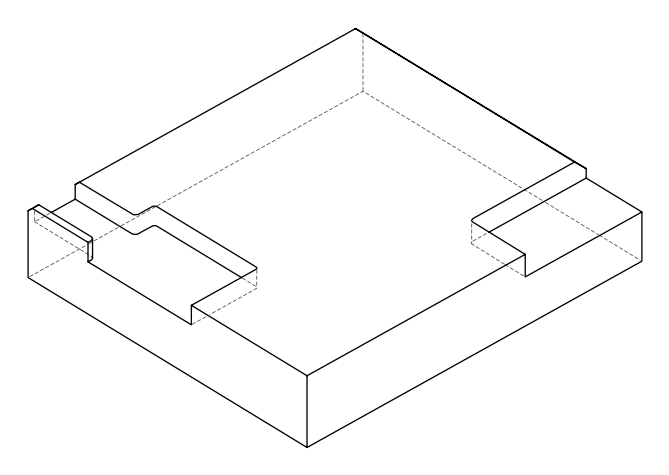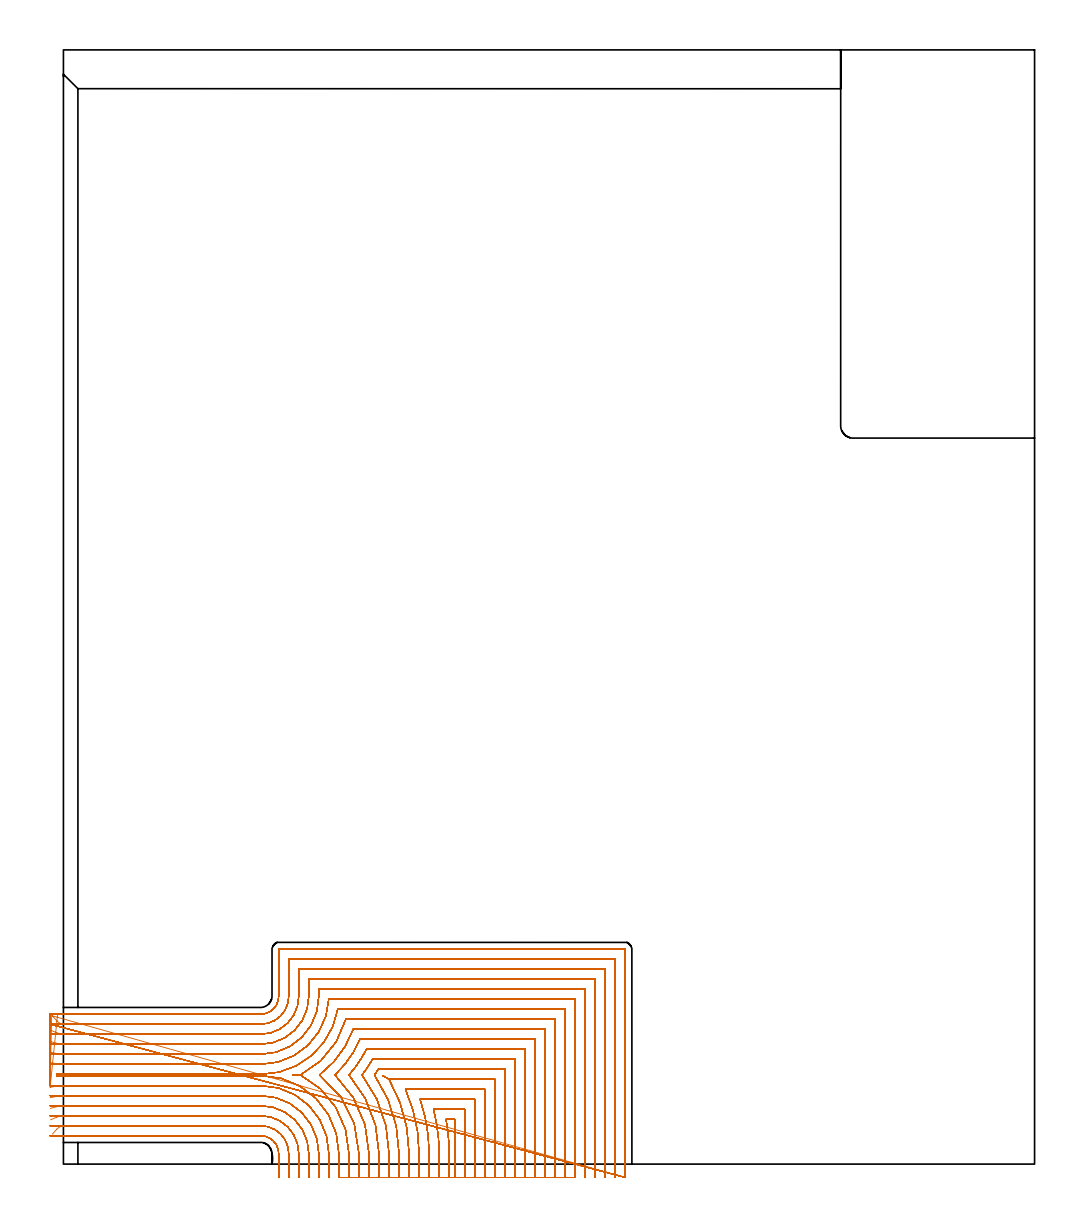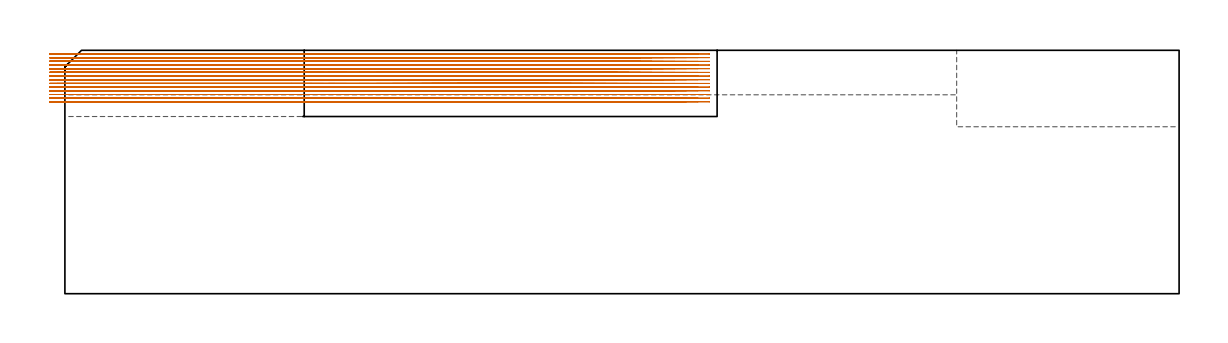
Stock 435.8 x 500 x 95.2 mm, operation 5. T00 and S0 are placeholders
(PLAN: 5 operations, 2 tool changes, 343.1 min)
(1 AREA_MILL | FG_CHAMFER_SURFACE | UGT0205_001 | 0.4 min | 294 mm3)
(2 AREA_MILL_1 | FG_CHAMFER_SURFACE_1 | UGT0205_001 | 10.15 min | 9022 mm3)
(3 AREA_MILL_2 | FG_CHAMFER_SURFACE_2 | UGT0205_001 | 19.67 min | 53764 mm3)
(4 MILL_CORNER_NOTCH_RECTANGULAR | CORNER_NOTCH_RECTANGULAR | NXT0201_013 | Follow Part, ap 2.5, ae 75% | 57.67 min | 451831 mm3)
(5 MILL_OPEN_POCKET | POCKET_OPEN | NXT0201_008 | Follow Part, ap 1.5, ae 75% | 255.19 min | 563580 mm3)
(TOOL UGT0205_001 | Chamfer Mill 20 x 3 x 45 deg. | D20 FL50 Z2)
(TOOL NXT0201_013 | ENDMILL 10mm | D10 FL30 Z4)
(TOOL NXT0201_008 | ENDMILL 6mm [2P460-0600-NA 1630] | D6 FL26 Z6)
(OP 5 MILL_OPEN_POCKET, part 1 of 2)
G17 G21 G94 G90
T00 M6
G54
G17 G0 G90 X175.6 Y-6. S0 M3
G43 Z105.2 H1
Z93.761
G94 G1 Y-3. F250.
Y20.1 F500.
X171.685
G2 X173.1 Y4.7 R84.5
G1 Y-3.
Y-6. F250.
X180.1
Y-3.
Y24.6 F500.
X166.085
G2 X168.6 Y4.7 R80.
G1 Y-3.
Y-6. F250.
X184.6
Y-3.
Y29.1 F500.
X160.049
G2 X164.1 Y4.7 R75.5
G1 Y-3.
Y-6. F250.
X189.1
Y-3.
Y33.6 F500.
X153.452
G2 X159.6 Y4.7 R71.
G1 Y-3.
Y-6. F250.
X193.6
Y-3.
Y38.1 F500.
X146.104
X143.472 Y39.581
X146.104 Y38.1
G2 X155.1 Y4.7 R66.5
G1 Y-3.
Y-6. F250.
X198.1
Y-3.
Y42.6 F500.
X141.276
G2 X139.57 Y40. R62.
X150.6 Y4.7 R62.
G1 Y-3.
Y-6. F250.
X202.6
Y-3.
Y47.1 F500.
X138.71
G2 X133.989 Y40. R57.5
X146.1 Y4.7 R57.5
G1 Y-3.
Y-6. F250.
X207.1
Y-3.
Y51.6 F500.
X136.006
G2 X128.134 Y40. R53.
X141.6 Y4.7 R53.
G1 Y-3.
Y-6. F250.
X211.6
Y-3.
Y56.1 F500.
X133.138
G2 X121.859 Y40. R48.5
X137.1 Y4.7 R48.5
G1 Y-3.
Y-6. F250.
X216.1
Y-3.
Y60.6 F500.
X130.072
G2 X114.866 Y40. R44.
X132.6 Y4.7 R44.
G1 Y-3.
Y-6. F250.
X220.6
Y-3.
Y65.1 F500.
X126.76
G2 X106.325 Y40. R39.5
G1 X103.109
X106.325
G2 X128.1 Y4.7 R39.5
G1 Y-3.
Y-6. F250.
X225.1
Y-3.
Y69.6 F500.
X123.133
G2 X88.6 Y40.3 R35.
G1 X0.381
G2 X-3. Y40.513 R27.
G1 Y39.485
G2 X0.403 Y39.7 R27.
G1 X88.6
G2 X123.6 Y4.7 R35.
G1 Y-3.
Y-6. F250.
X229.6
Y-3.
Y74.1 F500.
X119.076
G2 X88.6 Y44.8 R30.5
G1 X0.381
G2 X-3. Y45.055 R22.5
G1 X-5.966 Y45.506 F250.
G0 Z105.2
X234.1 Y-6.
Z93.761
G1 Y-3.
Y78.6 F500.
X114.6
Y75.3
G2 X88.6 Y49.3 R26.
G1 X0.381
G2 X-3. Y49.62 R18.
G1 X-5.947 Y50.184 F250.
G0 Z105.2
X238.6 Y-6.
Z93.761
G1 Y-3.
Y83.1 F500.
X110.1
Y75.3
G2 X88.6 Y53.8 R21.5
G1 X0.381
G2 X-3. Y54.23 R13.5
G1 X-5.904 Y54.982 F250.
G0 Z105.2
X243.1 Y-6.
Z93.761
G1 Y-3.
Y87.6 F500.
X105.6
Y75.3
G2 X88.6 Y58.3 R17.
G1 X0.381
G2 X-3. Y58.959 R9.
G1 X-5.78 Y60.086 F250.
G0 Z105.2
X247.6 Y-6.
Z93.761
G1 Y-3.
Y92.1 F500.
X101.1
Y75.3
G2 X88.6 Y62.8 R12.5
G1 X0.381
G2 X-2.97 Y64.297 R4.5
G1 X-4.972 Y66.531 F250.
X252.1 Y-6. F500.
Y-3. F250.
Y96.5 F500.
X252.095 Y96.555
X252.055 Y96.595
X252. Y96.6
X96.7
X96.645 Y96.595
X96.605 Y96.555
X96.6 Y96.5
Y75.3
G2 X88.6 Y67.3 R8.
G1 X0.381
X-2.619 F250.
X-5.965 Y34.487 F500.
X-3. Y34.941 F250.
G2 X0.403 Y35.2 R22.5 F500.
G1 X88.6
G2 X119.1 Y4.7 R30.5
G1 Y-3.
Y-6. F250.
G0 Z105.2
X-5.946 Y29.808
Z93.761
G1 X-3. Y30.375
G2 X0.403 Y30.7 R18. F500.
G1 X88.6
G2 X114.6 Y4.7 R26.
G1 Y-3.
Y-6. F250.
G0 Z105.2
X-5.903 Y25.008
Z93.761
G1 X-3. Y25.764
G2 X0.403 Y26.2 R13.5 F500.
G1 X88.6
G2 X110.1 Y4.7 R21.5
G1 Y-3.
Y-6. F250.
G0 Z105.2
X-5.777 Y19.897
Z93.761
G1 X-3. Y21.032
G2 X0.403 Y21.7 R9. F500.
G1 X88.6
G2 X105.6 Y4.7 R17.
G1 Y-3.
Y-6. F250.
G0 Z105.2
X-4.955 Y13.437
Z93.761
G1 X-2.966 Y15.683
G2 X0.403 Y17.2 R4.5 F500.
G1 X88.6
G2 X101.1 Y4.7 R12.5
G1 Y-3.
Y-6. F250.
G0 Z105.2
X-2.597 Y12.7
Z93.761
G1 X0.403
X88.6 F500.
G2 X96.6 Y4.7 R8.
G1 Y-3.
Y-6. F250.
G0 X175.6 Z92.322
G1 Y-3.
Y20.1 F500.
X171.685
G2 X173.1 Y4.7 R84.5
G1 Y-3.
Y-6. F250.
X180.1
Y-3.
Y24.6 F500.
X166.085
G2 X168.6 Y4.7 R80.
G1 Y-3.
Y-6. F250.
X184.6
Y-3.
Y29.1 F500.
X160.049
G2 X164.1 Y4.7 R75.5
G1 Y-3.
Y-6. F250.
X189.1
Y-3.
Y33.6 F500.
X153.452
G2 X159.6 Y4.7 R71.
G1 Y-3.
Y-6. F250.
X193.6
Y-3.
Y38.1 F500.
X146.104
X143.472 Y39.581
X146.104 Y38.1
G2 X155.1 Y4.7 R66.5
G1 Y-3.
Y-6. F250.
X198.1
Y-3.
Y42.6 F500.
X141.276
G2 X139.57 Y40. R62.
X150.6 Y4.7 R62.
G1 Y-3.
Y-6. F250.
X202.6
Y-3.
Y47.1 F500.
X138.71
G2 X133.989 Y40. R57.5
X146.1 Y4.7 R57.5
G1 Y-3.
Y-6. F250.
X207.1
Y-3.
Y51.6 F500.
X136.006
G2 X128.134 Y40. R53.
X141.6 Y4.7 R53.
G1 Y-3.
Y-6. F250.
X211.6
Y-3.
Y56.1 F500.
X133.138
G2 X121.859 Y40. R48.5
X137.1 Y4.7 R48.5
G1 Y-3.
Y-6. F250.
X216.1
Y-3.
Y60.6 F500.
X130.072
G2 X114.866 Y40. R44.
X132.6 Y4.7 R44.
G1 Y-3.
Y-6. F250.
X220.6
Y-3.
Y65.1 F500.
X126.76
G2 X106.325 Y40. R39.5
G1 X103.109
X106.325
G2 X128.1 Y4.7 R39.5
G1 Y-3.
Y-6. F250.
X225.1
Y-3.
Y69.6 F500.
X123.133
G2 X88.6 Y40.3 R35.
G1 X-2.254
G2 X-3. Y40.31 R27.
G1 Y39.69
G2 X-2.25 Y39.7 R27.
G1 X88.6
G2 X123.6 Y4.7 R35.
G1 Y-3.
Y-6. F250.
X229.6
Y-3.
Y74.1 F500.
X119.076
G2 X88.6 Y44.8 R30.5
G1 X-2.254
G2 X-3. Y44.812 R22.5
G1 X-5.998 Y44.912 F250.
G0 Z105.2
X234.1 Y-6.
Z92.322
G1 Y-3.
Y78.6 F500.
X114.6
Y75.3
G2 X88.6 Y49.3 R26.
G1 X-2.254
G2 X-3. Y49.315 R18.
G1 X-5.997 Y49.44 F250.
G0 Z105.2
X238.6 Y-6.
Z92.322
G1 Y-3.
Y83.1 F500.
X110.1
Y75.3
G2 X88.6 Y53.8 R21.5
G1 X-2.254
G2 X-3. Y53.821 R13.5
G1 X-5.995 Y53.987 F250.
G0 Z105.2
X243.1 Y-6.
Z92.322
G1 Y-3.
Y87.6 F500.
X105.6
Y75.3
G2 X88.6 Y58.3 R17.
G1 X-2.254
G2 X-3. Y58.331 R9.
G1 X-5.99 Y58.58 F250.
G0 Z105.2
X247.6 Y-6.
Z92.322
G1 Y-3.
Y92.1 F500.
X101.1
Y75.3
G2 X88.6 Y62.8 R12.5
G1 X-2.254
G2 X-3. Y62.862 R4.5
G1 X-6. F250.
X252.1 Y-6. F500.
Y-3. F250.
Y96.5 F500.
X252.095 Y96.555
X252.055 Y96.595
X252. Y96.6
X96.7
X96.645 Y96.595
X96.605 Y96.555
X96.6 Y96.5
Y75.3
G2 X88.6 Y67.3 R8.
G1 X-2.254
X-5.254 F250.
X-5.998 Y35.087
X-3. Y35.187
G2 X-2.25 Y35.2 R22.5 F500.
G1 X88.6
G2 X119.1 Y4.7 R30.5
G1 Y-3.
Y-6. F250.
G0 Z105.2
X-5.997 Y30.559
Z92.322
G1 X-3. Y30.684
G2 X-2.25 Y30.7 R18. F500.
G1 X88.6
G2 X114.6 Y4.7 R26.
G1 Y-3.
Y-6. F250.
G0 Z105.2
X-5.995 Y26.012
Z92.322
G1 X-3. Y26.179
G2 X-2.25 Y26.2 R13.5 F500.
G1 X88.6
G2 X110.1 Y4.7 R21.5
G1 Y-3.
Y-6. F250.
G0 Z105.2
X-5.99 Y21.419
Z92.322
G1 X-3. Y21.669
G2 X-2.25 Y21.7 R9. F500.
G1 X88.6
G2 X105.6 Y4.7 R17.
G1 Y-3.
Y-6. F250.
G0 Z105.2
X-6. Y17.137
Z92.322
G1 X-3.
G2 X-2.25 Y17.2 R4.5 F500.
G1 X88.6
G2 X101.1 Y4.7 R12.5
G1 Y-3.
Y-6. F250.
G0 Z105.2
X-5.25 Y12.7
Z92.322
G1 X-2.25
X88.6 F500.
G2 X96.6 Y4.7 R8.
G1 Y-3.
Y-6. F250.
G0 X175.6 Z90.883
G1 Y-3.
Y20.1 F500.
X171.685
G2 X173.1 Y4.7 R84.5
G1 Y-3.
Y-6. F250.
X180.1
Y-3.
Y24.6 F500.
X166.085
G2 X168.6 Y4.7 R80.
G1 Y-3.
Y-6. F250.
X184.6
Y-3.
Y29.1 F500.
X160.049
G2 X164.1 Y4.7 R75.5
G1 Y-3.
Y-6. F250.
X189.1
Y-3.
Y33.6 F500.
X153.452
G2 X159.6 Y4.7 R71.
G1 Y-3.
Y-6. F250.
X193.6
Y-3.
Y38.1 F500.
X146.104
X143.472 Y39.581
X146.104 Y38.1
G2 X155.1 Y4.7 R66.5
G1 Y-3.
Y-6. F250.
X198.1
Y-3.
Y42.6 F500.
X141.276
G2 X139.57 Y40. R62.
X150.6 Y4.7 R62.
G1 Y-3.
Y-6. F250.
X202.6
Y-3.
Y47.1 F500.
X138.71
G2 X133.989 Y40. R57.5
X146.1 Y4.7 R57.5
G1 Y-3.
Y-6. F250.
X207.1
Y-3.
Y51.6 F500.
X136.006
G2 X128.134 Y40. R53.
X141.6 Y4.7 R53.
G1 Y-3.
Y-6. F250.
X211.6
Y-3.
Y56.1 F500.
X133.138
G2 X121.859 Y40. R48.5
X137.1 Y4.7 R48.5
G1 Y-3.
Y-6. F250.
X216.1
Y-3.
Y60.6 F500.
X130.072
G2 X114.866 Y40. R44.
X132.6 Y4.7 R44.
G1 Y-3.
Y-6. F250.
X220.6
Y-3.
Y65.1 F500.
X126.76
G2 X106.325 Y40. R39.5
G1 X103.109
X106.325
G2 X128.1 Y4.7 R39.5
G1 Y-3.
Y-6. F250.
X225.1
Y-3.
Y69.6 F500.
X123.133
G2 X88.6 Y40.3 R35.
G1 X-3.
Y39.7
X-2.965
X88.6
G2 X123.6 Y4.7 R35.
G1 Y-3.
Y-6. F250.
X229.6
Y-3.
Y74.1 F500.
X119.076
G2 X88.6 Y44.8 R30.5
G1 X-3.
X-6. Y44.804 F250.
G0 Z105.2
X234.1 Y-6.
Z90.883
G1 Y-3.
Y78.6 F500.
X114.6
Y75.3
G2 X88.6 Y49.3 R26.
G1 X-3.
X-6. Y49.305 F250.
G0 Z105.2
X238.6 Y-6.
Z90.883
G1 Y-3.
Y83.1 F500.
X110.1
Y75.3
G2 X88.6 Y53.8 R21.5
G1 X-3.
X-6. Y53.807 F250.
G0 Z105.2
X243.1 Y-6.
Z90.883
G1 Y-3.
Y87.6 F500.
X105.6
Y75.3
G2 X88.6 Y58.3 R17.
G1 X-3.
X-6. Y58.31 F250.
G0 Z105.2
X247.6 Y-6.
Z90.883
G1 Y-3.
Y92.1 F500.
X101.1
Y75.3
G2 X88.6 Y62.8 R12.5
G1 X-3.
X-6. Y62.82 F250.
X252.1 Y-6. F500.
Y-3. F250.
Y96.5 F500.
X252.095 Y96.555
X252.055 Y96.595
X252. Y96.6
X96.7
X96.645 Y96.595
X96.605 Y96.555
X96.6 Y96.5
Y75.3
G2 X88.6 Y67.3 R8.
G1 X-2.97
X-5.97 F250.
X-6. Y35.195
X-3. Y35.2
X-2.965 F500.
X88.6
G2 X119.1 Y4.7 R30.5
G1 Y-3.
Y-6. F250.
G0 Z105.2
X-6. Y30.694
Z90.883
G1 X-3. Y30.7
X-2.965 F500.
X88.6
G2 X114.6 Y4.7 R26.
G1 Y-3.
Y-6. F250.
G0 Z105.2
X-6. Y26.192
Z90.883
G1 X-3. Y26.2
X-2.965 F500.
X88.6
G2 X110.1 Y4.7 R21.5
G1 Y-3.
Y-6. F250.
G0 Z105.2
X-6. Y21.688
Z90.883
G1 X-3. Y21.7
X-2.965 F500.
X88.6
G2 X105.6 Y4.7 R17.
G1 Y-3.
Y-6. F250.
G0 Z105.2
X-6. Y17.177
Z90.883
G1 X-3. Y17.2
X-2.965 F500.
X88.6
G2 X101.1 Y4.7 R12.5
G1 Y-3.
Y-6. F250.
G0 Z105.2
X-5.965 Y12.7
Z90.883
G1 X-2.965
X88.6 F500.
G2 X96.6 Y4.7 R8.
G1 Y-3.
Y-6. F250.
G0 X175.6 Z89.444
G1 Y-3.
Y20.1 F500.
X171.685
G2 X173.1 Y4.7 R84.5
G1 Y-3.
Y-6. F250.
X180.1
Y-3.
Y24.6 F500.
X166.085
G2 X168.6 Y4.7 R80.
G1 Y-3.
Y-6. F250.
X184.6
Y-3.
Y29.1 F500.
X160.049
G2 X164.1 Y4.7 R75.5
G1 Y-3.
Y-6. F250.
X189.1
Y-3.
Y33.6 F500.
X153.452
G2 X159.6 Y4.7 R71.
G1 Y-3.
Y-6. F250.
X193.6
Y-3.
Y38.1 F500.
X146.104
X143.472 Y39.581
X146.104 Y38.1
G2 X155.1 Y4.7 R66.5
G1 Y-3.
Y-6. F250.
X198.1
Y-3.
Y42.6 F500.
X141.276
G2 X139.57 Y40. R62.
X150.6 Y4.7 R62.
G1 Y-3.
Y-6. F250.
X202.6
Y-3.
Y47.1 F500.
X138.71
G2 X133.989 Y40. R57.5
X146.1 Y4.7 R57.5
G1 Y-3.
Y-6. F250.
X207.1
Y-3.
Y51.6 F500.
X136.006
G2 X128.134 Y40. R53.
X141.6 Y4.7 R53.
G1 Y-3.
Y-6. F250.
X211.6
Y-3.
Y56.1 F500.
X133.138
G2 X121.859 Y40. R48.5
X137.1 Y4.7 R48.5
G1 Y-3.
Y-6. F250.
X216.1
Y-3.
Y60.6 F500.
X130.072
G2 X114.866 Y40. R44.
X132.6 Y4.7 R44.
G1 Y-3.
Y-6. F250.
X220.6
Y-3.
Y65.1 F500.
X126.76
G2 X106.325 Y40. R39.5
G1 X103.109
X106.325
G2 X128.1 Y4.7 R39.5
G1 Y-3.
Y-6. F250.
X225.1
Y-3.
Y69.6 F500.
X123.133
G2 X88.6 Y40.3 R35.
G1 X-3.
Y39.7
X88.6
G2 X123.6 Y4.7 R35.
G1 Y-3.
Y-6. F250.
X229.6
Y-3.
Y74.1 F500.
X119.076
G2 X88.6 Y44.8 R30.5
G1 X-3.
X-6. F250.
G0 Z105.2
X234.1 Y-6.
Z89.444
G1 Y-3.
Y78.6 F500.
X114.6
Y75.3
G2 X88.6 Y49.3 R26.
G1 X-3.
X-6. F250.
G0 Z105.2
X238.6 Y-6.
Z89.444
G1 Y-3.
Y83.1 F500.
X110.1
Y75.3
G2 X88.6 Y53.8 R21.5
G1 X-3.
X-6. F250.
G0 Z105.2
X243.1 Y-6.
Z89.444
G1 Y-3.
Y87.6 F500.
X105.6
Y75.3
G2 X88.6 Y58.3 R17.
G1 X-3.
X-6. F250.
G0 Z105.2
X247.6 Y-6.
Z89.444
G1 Y-3.
Y92.1 F500.
X101.1
Y75.3
G2 X88.6 Y62.8 R12.5
G1 X-3.
X-6. F250.
X252.1 Y-6. F500.
Y-3. F250.
Y96.5 F500.
X252.095 Y96.555
X252.055 Y96.595
X252. Y96.6
X96.7
X96.645 Y96.595
X96.605 Y96.555
X96.6 Y96.5
Y75.3
G2 X88.6 Y67.3 R8.
G1 X-3.
X-6. F250.
Y35.2
X-3.
X88.6 F500.
G2 X119.1 Y4.7 R30.5
G1 Y-3.
Y-6. F250.
G0 Z105.2
X-6. Y30.7
Z89.444
G1 X-3.
X88.6 F500.
G2 X114.6 Y4.7 R26.
G1 Y-3.
Y-6. F250.
G0 Z105.2
X-6. Y26.2
Z89.444
G1 X-3.
X88.6 F500.
G2 X110.1 Y4.7 R21.5
G1 Y-3.
Y-6. F250.
G0 Z105.2
X-6. Y21.7
Z89.444
G1 X-3.
X88.6 F500.
G2 X105.6 Y4.7 R17.
G1 Y-3.
Y-6. F250.
G0 Z105.2
X-6. Y17.2
Z89.444
G1 X-3.
X88.6 F500.
G2 X101.1 Y4.7 R12.5
G1 Y-3.
Y-6. F250.
G0 Z105.2
X-6. Y12.7
Z89.444
G1 X-3.
X88.6 F500.
G2 X96.6 Y4.7 R8.
G1 Y-3.
Y-6. F250.
G0 X175.6 Z88.005
G1 Y-3.
Y20.1 F500.
X171.685
G2 X173.1 Y4.7 R84.5
G1 Y-3.
Y-6. F250.
X180.1
Y-3.
Y24.6 F500.
X166.085
G2 X168.6 Y4.7 R80.
G1 Y-3.
Y-6. F250.
X184.6
Y-3.
Y29.1 F500.
X160.049
G2 X164.1 Y4.7 R75.5
G1 Y-3.
Y-6. F250.
X189.1
Y-3.
Y33.6 F500.
X153.452
G2 X159.6 Y4.7 R71.
G1 Y-3.
Y-6. F250.
X193.6
Y-3.
Y38.1 F500.
X146.104
X143.472 Y39.581
X146.104 Y38.1
G2 X155.1 Y4.7 R66.5
G1 Y-3.
Y-6. F250.
X198.1
Y-3.
Y42.6 F500.
X141.276
G2 X139.57 Y40. R62.
X150.6 Y4.7 R62.
G1 Y-3.
Y-6. F250.
X202.6
Y-3.
Y47.1 F500.
X138.71
G2 X133.989 Y40. R57.5
X146.1 Y4.7 R57.5
G1 Y-3.
Y-6. F250.
X207.1
Y-3.
Y51.6 F500.
X136.006
G2 X128.134 Y40. R53.
X141.6 Y4.7 R53.
G1 Y-3.
Y-6. F250.
X211.6
Y-3.
Y56.1 F500.
X133.138
G2 X121.859 Y40. R48.5
X137.1 Y4.7 R48.5
G1 Y-3.
Y-6. F250.
X216.1
Y-3.
Y60.6 F500.
X130.072
G2 X114.866 Y40. R44.
X132.6 Y4.7 R44.
G1 Y-3.
Y-6. F250.
X220.6
Y-3.
Y65.1 F500.
X126.76
G2 X106.325 Y40. R39.5
G1 X103.109
X106.325
G2 X128.1 Y4.7 R39.5
G1 Y-3.
Y-6. F250.
X225.1
Y-3.
Y69.6 F500.
X123.133
G2 X88.6 Y40.3 R35.
G1 X-3.
Y39.7
X88.6
G2 X123.6 Y4.7 R35.
G1 Y-3.
Y-6. F250.
X229.6
Y-3.
Y74.1 F500.
X119.076
G2 X88.6 Y44.8 R30.5
G1 X-3.
X-6. F250.
G0 Z105.2
X234.1 Y-6.
Z88.005
G1 Y-3.
Y78.6 F500.
X114.6
Y75.3
G2 X88.6 Y49.3 R26.
G1 X-3.
X-6. F250.
G0 Z105.2
X238.6 Y-6.
Z88.005
G1 Y-3.
Y83.1 F500.
X110.1
Y75.3
G2 X88.6 Y53.8 R21.5
G1 X-3.
X-6. F250.
G0 Z105.2
X243.1 Y-6.
Z88.005
G1 Y-3.
Y87.6 F500.
X105.6
Y75.3
G2 X88.6 Y58.3 R17.
G1 X-3.
X-6. F250.
G0 Z105.2
X247.6 Y-6.
Z88.005
G1 Y-3.
Y92.1 F500.
X101.1
Y75.3
G2 X88.6 Y62.8 R12.5
G1 X-3.
X-6. F250.
X252.1 Y-6. F500.
Y-3. F250.
Y96.5 F500.
X252.095 Y96.555
X252.055 Y96.595
X252. Y96.6
X96.7
X96.645 Y96.595
X96.605 Y96.555
X96.6 Y96.5
Y75.3
G2 X88.6 Y67.3 R8.
G1 X-3.
X-6. F250.
Y35.2
X-3.
X88.6 F500.
G2 X119.1 Y4.7 R30.5
G1 Y-3.
Y-6. F250.
G0 Z105.2
X-6. Y30.7
Z88.005
G1 X-3.
X88.6 F500.
G2 X114.6 Y4.7 R26.
G1 Y-3.
Y-6. F250.
G0 Z105.2
X-6. Y26.2
Z88.005
G1 X-3.
X88.6 F500.
G2 X110.1 Y4.7 R21.5
G1 Y-3.
Y-6. F250.
G0 Z105.2
X-6. Y21.7
Z88.005
G1 X-3.
X88.6 F500.
G2 X105.6 Y4.7 R17.
G1 Y-3.
Y-6. F250.
G0 Z105.2
X-6. Y17.2
Z88.005
G1 X-3.
X88.6 F500.
G2 X101.1 Y4.7 R12.5
G1 Y-3.
Y-6. F250.
G0 Z105.2
X-6. Y12.7
Z88.005
G1 X-3.
X88.6 F500.
G2 X96.6 Y4.7 R8.
G1 Y-3.
Y-6. F250.
G0 X175.6 Z86.567
G1 Y-3.
Y20.1 F500.
X171.685
G2 X173.1 Y4.7 R84.5
G1 Y-3.
Y-6. F250.
X180.1
Y-3.
Y24.6 F500.
X166.085
G2 X168.6 Y4.7 R80.
G1 Y-3.
Y-6. F250.
X184.6
Y-3.
Y29.1 F500.
X160.049
G2 X164.1 Y4.7 R75.5
G1 Y-3.
Y-6. F250.
X189.1
Y-3.
Y33.6 F500.
X153.452
G2 X159.6 Y4.7 R71.
G1 Y-3.
Y-6. F250.
X193.6
Y-3.
Y38.1 F500.
X146.104
X143.472 Y39.581
X146.104 Y38.1
G2 X155.1 Y4.7 R66.5
G1 Y-3.
Y-6. F250.
X198.1
Y-3.
Y42.6 F500.
X141.276
G2 X139.57 Y40. R62.
X150.6 Y4.7 R62.
G1 Y-3.
Y-6. F250.
X202.6
Y-3.
Y47.1 F500.
X138.71
G2 X133.989 Y40. R57.5
X146.1 Y4.7 R57.5
G1 Y-3.
Y-6. F250.
X207.1
Y-3.
Y51.6 F500.
X136.006
G2 X128.134 Y40. R53.
X141.6 Y4.7 R53.
G1 Y-3.
Y-6. F250.
X211.6
Y-3.
Y56.1 F500.
X133.138
G2 X121.859 Y40. R48.5
X137.1 Y4.7 R48.5
G1 Y-3.
Y-6. F250.
X216.1
Y-3.
Y60.6 F500.
X130.072
G2 X114.866 Y40. R44.
X132.6 Y4.7 R44.
G1 Y-3.
Y-6. F250.
X220.6
Y-3.
Y65.1 F500.
X126.76
G2 X106.325 Y40. R39.5
G1 X103.109
X106.325
G2 X128.1 Y4.7 R39.5
G1 Y-3.
Y-6. F250.
X225.1
Y-3.
Y69.6 F500.
X123.133
G2 X88.6 Y40.3 R35.
G1 X-3.
Y39.7
X88.6
G2 X123.6 Y4.7 R35.
G1 Y-3.
Y-6. F250.
X229.6
Y-3.
Y74.1 F500.
X119.076
G2 X88.6 Y44.8 R30.5
G1 X-3.
X-6. F250.
G0 Z105.2
X234.1 Y-6.
Z86.567
G1 Y-3.
Y78.6 F500.
X114.6
Y75.3
G2 X88.6 Y49.3 R26.
G1 X-3.
X-6. F250.
G0 Z105.2
X238.6 Y-6.
Z86.567
G1 Y-3.
Y83.1 F500.
X110.1
Y75.3
G2 X88.6 Y53.8 R21.5
G1 X-3.
X-6. F250.
G0 Z105.2
X243.1 Y-6.
Z86.567
G1 Y-3.
Y87.6 F500.
X105.6
Y75.3
G2 X88.6 Y58.3 R17.
G1 X-3.
X-6. F250.
G0 Z105.2
X247.6 Y-6.
Z86.567
G1 Y-3.
Y92.1 F500.
X101.1
Y75.3
G2 X88.6 Y62.8 R12.5
G1 X-3.
X-6. F250.
X252.1 Y-6. F500.
Y-3. F250.
Y96.5 F500.
X252.095 Y96.555
X252.055 Y96.595
X252. Y96.6
X96.7
X96.645 Y96.595
X96.605 Y96.555
X96.6 Y96.5
Y75.3
G2 X88.6 Y67.3 R8.
G1 X-3.
X-6. F250.
Y35.2
X-3.
X88.6 F500.
G2 X119.1 Y4.7 R30.5
G1 Y-3.
Y-6. F250.
G0 Z105.2
X-6. Y30.7
Z86.567
G1 X-3.
X88.6 F500.
G2 X114.6 Y4.7 R26.
G1 Y-3.
Y-6. F250.
G0 Z105.2
X-6. Y26.2
Z86.567
G1 X-3.
X88.6 F500.
G2 X110.1 Y4.7 R21.5
G1 Y-3.
Y-6. F250.
G0 Z105.2
X-6. Y21.7
Z86.567
G1 X-3.
X88.6 F500.
G2 X105.6 Y4.7 R17.
G1 Y-3.
Y-6. F250.
G0 Z105.2
X-6. Y17.2
Z86.567
G1 X-3.
X88.6 F500.
G2 X101.1 Y4.7 R12.5
G1 Y-3.
Y-6. F250.
G0 Z105.2
X-6. Y12.7
Z86.567
G1 X-3.
X88.6 F500.
G2 X96.6 Y4.7 R8.
G1 Y-3.
Y-6. F250.
G0 X175.6 Z85.128
G1 Y-3.
Y20.1 F500.
X171.685
G2 X173.1 Y4.7 R84.5
G1 Y-3.
Y-6. F250.
X180.1
Y-3.
Y24.6 F500.
X166.085
G2 X168.6 Y4.7 R80.
G1 Y-3.
Y-6. F250.
X184.6
Y-3.
Y29.1 F500.
X160.049
G2 X164.1 Y4.7 R75.5
G1 Y-3.
Y-6. F250.
X189.1
Y-3.
Y33.6 F500.
X153.452
G2 X159.6 Y4.7 R71.
G1 Y-3.
Y-6. F250.
X193.6
Y-3.
Y38.1 F500.
X146.104
X143.472 Y39.581
X146.104 Y38.1
G2 X155.1 Y4.7 R66.5
G1 Y-3.
Y-6. F250.
X198.1
Y-3.
Y42.6 F500.
X141.276
G2 X139.57 Y40. R62.
X150.6 Y4.7 R62.
G1 Y-3.
Y-6. F250.
X202.6
Y-3.
Y47.1 F500.
X138.71
G2 X133.989 Y40. R57.5
X146.1 Y4.7 R57.5
G1 Y-3.
Y-6. F250.
X207.1
Y-3.
Y51.6 F500.
X136.006
G2 X128.134 Y40. R53.
X141.6 Y4.7 R53.
G1 Y-3.
Y-6. F250.
X211.6
Y-3.
Y56.1 F500.
X133.138
G2 X121.859 Y40. R48.5
X137.1 Y4.7 R48.5
G1 Y-3.
Y-6. F250.
X216.1
Y-3.
Y60.6 F500.
X130.072
G2 X114.866 Y40. R44.
X132.6 Y4.7 R44.
G1 Y-3.
Y-6. F250.
X220.6
Y-3.
Y65.1 F500.
X126.76
G2 X106.325 Y40. R39.5
G1 X103.109
X106.325
G2 X128.1 Y4.7 R39.5
G1 Y-3.
Y-6. F250.
X225.1
Y-3.
Y69.6 F500.
X123.133
G2 X88.6 Y40.3 R35.
G1 X-3.
Y39.7
X88.6
G2 X123.6 Y4.7 R35.
G1 Y-3.
Y-6. F250.
X229.6
Y-3.
Y74.1 F500.
X119.076
G2 X88.6 Y44.8 R30.5
G1 X-3.
X-6. F250.
G0 Z105.2
X234.1 Y-6.
Z85.128
G1 Y-3.
Y78.6 F500.
X114.6
Y75.3
G2 X88.6 Y49.3 R26.
G1 X-3.
X-6. F250.
G0 Z105.2
X238.6 Y-6.
Z85.128
G1 Y-3.
Y83.1 F500.
X110.1
Y75.3
G2 X88.6 Y53.8 R21.5
G1 X-3.
X-6. F250.
G0 Z105.2
X243.1 Y-6.
Z85.128
G1 Y-3.
Y87.6 F500.
X105.6
Y75.3
G2 X88.6 Y58.3 R17.
G1 X-3.
X-6. F250.
G0 Z105.2
X247.6 Y-6.
Z85.128
G1 Y-3.
Y92.1 F500.
X101.1
Y75.3
G2 X88.6 Y62.8 R12.5
G1 X-3.
X-6. F250.
X252.1 Y-6. F500.
Y-3. F250.
Y96.5 F500.
X252.095 Y96.555
X252.055 Y96.595
X252. Y96.6
X96.7
X96.645 Y96.595
X96.605 Y96.555
X96.6 Y96.5
Y75.3
G2 X88.6 Y67.3 R8.
G1 X-3.
X-6. F250.
Y35.2
X-3.
X88.6 F500.
G2 X119.1 Y4.7 R30.5
G1 Y-3.
Y-6. F250.
G0 Z105.2
X-6. Y30.7
Z85.128
G1 X-3.
X88.6 F500.
G2 X114.6 Y4.7 R26.
G1 Y-3.
Y-6. F250.
G0 Z105.2
X-6. Y26.2
Z85.128
G1 X-3.
X88.6 F500.
G2 X110.1 Y4.7 R21.5
G1 Y-3.
Y-6. F250.
G0 Z105.2
X-6. Y21.7
Z85.128
G1 X-3.
X88.6 F500.
G2 X105.6 Y4.7 R17.
G1 Y-3.
Y-6. F250.
G0 Z105.2
X-6. Y17.2
Z85.128
G1 X-3.
X88.6 F500.
G2 X101.1 Y4.7 R12.5
G1 Y-3.
Y-6. F250.
G0 Z105.2
X-6. Y12.7
Z85.128
G1 X-3.
X88.6 F500.
G2 X96.6 Y4.7 R8.
G1 Y-3.
Y-6. F250.
G0 X175.6 Z83.689
G1 Y-3.
Y20.1 F500.
X171.685
G2 X173.1 Y4.7 R84.5
G1 Y-3.
Y-6. F250.
X180.1
Y-3.
Y24.6 F500.
X166.085
G2 X168.6 Y4.7 R80.
G1 Y-3.
Y-6. F250.
X184.6
Y-3.
Y29.1 F500.
X160.049
G2 X164.1 Y4.7 R75.5
G1 Y-3.
Y-6. F250.
X189.1
Y-3.
Y33.6 F500.
X153.452
G2 X159.6 Y4.7 R71.
G1 Y-3.
Y-6. F250.
X193.6
Y-3.
Y38.1 F500.
X146.104
X143.472 Y39.581
X146.104 Y38.1
G2 X155.1 Y4.7 R66.5
G1 Y-3.
Y-6. F250.
X198.1
Y-3.
Y42.6 F500.
X141.276
G2 X139.57 Y40. R62.
X150.6 Y4.7 R62.
G1 Y-3.
Y-6. F250.
X202.6
Y-3.
Y47.1 F500.
X138.71
G2 X133.989 Y40. R57.5
X146.1 Y4.7 R57.5
G1 Y-3.
Y-6. F250.
X207.1
Y-3.
Y51.6 F500.
X136.006
G2 X128.134 Y40. R53.
X141.6 Y4.7 R53.
G1 Y-3.
Y-6. F250.
X211.6
Y-3.
Y56.1 F500.
X133.138
G2 X121.859 Y40. R48.5
X137.1 Y4.7 R48.5
G1 Y-3.
Y-6. F250.
X216.1
Y-3.
Y60.6 F500.
X130.072
G2 X114.866 Y40. R44.
X132.6 Y4.7 R44.
G1 Y-3.
Y-6. F250.
X220.6
Y-3.
Y65.1 F500.
X126.76
G2 X106.325 Y40. R39.5
G1 X103.109
X106.325
G2 X128.1 Y4.7 R39.5
G1 Y-3.
Y-6. F250.
X225.1
Y-3.
Y69.6 F500.
X123.133
G2 X88.6 Y40.3 R35.
G1 X-3.
Y39.7
X88.6
G2 X123.6 Y4.7 R35.
G1 Y-3.
Y-6. F250.
X229.6
Y-3.
Y74.1 F500.
X119.076
G2 X88.6 Y44.8 R30.5
G1 X-3.
X-6. F250.
G0 Z105.2
X234.1 Y-6.
Z83.689
G1 Y-3.
Y78.6 F500.
X114.6
Y75.3
G2 X88.6 Y49.3 R26.
G1 X-3.
X-6. F250.
G0 Z105.2
X238.6 Y-6.
Z83.689
G1 Y-3.
Y83.1 F500.
X110.1
Y75.3
G2 X88.6 Y53.8 R21.5
G1 X-3.
X-6. F250.
G0 Z105.2
X243.1 Y-6.
Z83.689
G1 Y-3.
Y87.6 F500.
X105.6
Y75.3
G2 X88.6 Y58.3 R17.
G1 X-3.
X-6. F250.
G0 Z105.2
X247.6 Y-6.
Z83.689
G1 Y-3.
Y92.1 F500.
X101.1
Y75.3
G2 X88.6 Y62.8 R12.5
G1 X-3.
X-6. F250.
X252.1 Y-6. F500.
Y-3. F250.
Y96.5 F500.
X252.095 Y96.555
X252.055 Y96.595
X252. Y96.6
X96.7
X96.645 Y96.595
X96.605 Y96.555
X96.6 Y96.5
Y75.3
G2 X88.6 Y67.3 R8.
G1 X-3.
X-6. F250.
Y35.2
X-3.
X88.6 F500.
G2 X119.1 Y4.7 R30.5
G1 Y-3.
Y-6. F250.
G0 Z105.2
X-6. Y30.7
Z83.689
G1 X-3.
X88.6 F500.
G2 X114.6 Y4.7 R26.
G1 Y-3.
Y-6. F250.
G0 Z105.2
X-6. Y26.2
Z83.689
G1 X-3.
X88.6 F500.
G2 X110.1 Y4.7 R21.5
G1 Y-3.
Y-6. F250.
G0 Z105.2
X-6. Y21.7
Z83.689
G1 X-3.
X88.6 F500.
G2 X105.6 Y4.7 R17.
G1 Y-3.
Y-6. F250.
G0 Z105.2
X-6. Y17.2
Z83.689
G1 X-3.
X88.6 F500.
G2 X101.1 Y4.7 R12.5
G1 Y-3.
Y-6. F250.
G0 Z105.2
X-6. Y12.7
Z83.689
G1 X-3.
X88.6 F500.
G2 X96.6 Y4.7 R8.
G1 Y-3.
Y-6. F250.
G0 X175.6 Z82.25
G1 Y-3.
Y20.1 F500.
X171.685
G2 X173.1 Y4.7 R84.5
G1 Y-3.
Y-6. F250.
X180.1
Y-3.
Y24.6 F500.
X166.085
G2 X168.6 Y4.7 R80.
G1 Y-3.
Y-6. F250.
X184.6
Y-3.
Y29.1 F500.
X160.049
G2 X164.1 Y4.7 R75.5
G1 Y-3.
Y-6. F250.
X189.1
Y-3.
Y33.6 F500.
X153.452
G2 X159.6 Y4.7 R71.
G1 Y-3.
Y-6. F250.
X193.6
Y-3.
Y38.1 F500.
X146.104
X143.472 Y39.581
X146.104 Y38.1
G2 X155.1 Y4.7 R66.5
G1 Y-3.
Y-6. F250.
X198.1
Y-3.
Y42.6 F500.
X141.276
G2 X139.57 Y40. R62.
X150.6 Y4.7 R62.
G1 Y-3.
Y-6. F250.
X202.6
Y-3.
Y47.1 F500.
X138.71
G2 X133.989 Y40. R57.5
X146.1 Y4.7 R57.5
G1 Y-3.
Y-6. F250.
X207.1
Y-3.
Y51.6 F500.
X136.006
G2 X128.134 Y40. R53.
X141.6 Y4.7 R53.
G1 Y-3.
Y-6. F250.
X211.6
Y-3.
Y56.1 F500.
X133.138
G2 X121.859 Y40. R48.5
X137.1 Y4.7 R48.5
G1 Y-3.
Y-6. F250.
X216.1
Y-3.
Y60.6 F500.
X130.072
G2 X114.866 Y40. R44.
X132.6 Y4.7 R44.
G1 Y-3.
Y-6. F250.
X220.6
Y-3.
Y65.1 F500.
X126.76
G2 X106.325 Y40. R39.5
G1 X103.109
X106.325
G2 X128.1 Y4.7 R39.5
G1 Y-3.
Y-6. F250.
X225.1
Y-3.
Y69.6 F500.
X123.133
G2 X88.6 Y40.3 R35.
G1 X-3.
Y39.7
X88.6
G2 X123.6 Y4.7 R35.
G1 Y-3.
Y-6. F250.
X229.6
Y-3.
Y74.1 F500.
X119.076
G2 X88.6 Y44.8 R30.5
G1 X-3.
X-6. F250.
G0 Z105.2
X234.1 Y-6.
Z82.25
G1 Y-3.
Y78.6 F500.
X114.6
Y75.3
G2 X88.6 Y49.3 R26.
G1 X-3.
X-6. F250.
G0 Z105.2
X238.6 Y-6.
Z82.25
G1 Y-3.
Y83.1 F500.
X110.1
Y75.3
G2 X88.6 Y53.8 R21.5
G1 X-3.
X-6. F250.
G0 Z105.2
X243.1 Y-6.
Z82.25
G1 Y-3.
Y87.6 F500.
X105.6
Y75.3
G2 X88.6 Y58.3 R17.
G1 X-3.
X-6. F250.
G0 Z105.2
X247.6 Y-6.
Z82.25
G1 Y-3.
Y92.1 F500.
X101.1
Y75.3
G2 X88.6 Y62.8 R12.5
G1 X-3.
X-6. F250.
X252.1 Y-6. F500.
Y-3. F250.
Y96.5 F500.
X252.095 Y96.555
X252.055 Y96.595
X252. Y96.6
X96.7
X96.645 Y96.595
X96.605 Y96.555
X96.6 Y96.5
Y75.3
G2 X88.6 Y67.3 R8.
G1 X-3.
X-6. F250.
Y35.2
X-3.
X88.6 F500.
G2 X119.1 Y4.7 R30.5
G1 Y-3.
Y-6. F250.
G0 Z105.2
X-6. Y30.7
Z82.25
G1 X-3.
X88.6 F500.
G2 X114.6 Y4.7 R26.
G1 Y-3.
Y-6. F250.
G0 Z105.2
X-6. Y26.2
Z82.25
G1 X-3.
X88.6 F500.
G2 X110.1 Y4.7 R21.5
G1 Y-3.
Y-6. F250.
G0 Z105.2
X-6. Y21.7
Z82.25
G1 X-3.
X88.6 F500.
G2 X105.6 Y4.7 R17.
G1 Y-3.
Y-6. F250.
G0 Z105.2
X-6. Y17.2
Z82.25
G1 X-3.
X88.6 F500.
G2 X101.1 Y4.7 R12.5
G1 Y-3.
Y-6. F250.
G0 Z105.2
X-6. Y12.7
Z82.25
G1 X-3.
X88.6 F500.
G2 X96.6 Y4.7 R8.
G1 Y-3.
Y-6. F250.
G0 X175.6 Z80.811
G1 Y-3.
Y20.1 F500.
X171.685
G2 X173.1 Y4.7 R84.5
G1 Y-3.
Y-6. F250.
X180.1
Y-3.
Y24.6 F500.
X166.085
G2 X168.6 Y4.7 R80.
G1 Y-3.
Y-6. F250.
X184.6
Y-3.
Y29.1 F500.
X160.049
G2 X164.1 Y4.7 R75.5
G1 Y-3.
Y-6. F250.
X189.1
Y-3.
Y33.6 F500.
X153.452
G2 X159.6 Y4.7 R71.
G1 Y-3.
Y-6. F250.
X193.6
Y-3.
Y38.1 F500.
X146.104
X143.472 Y39.581
X146.104 Y38.1
G2 X155.1 Y4.7 R66.5
G1 Y-3.
Y-6. F250.
X198.1
Y-3.
Y42.6 F500.
X141.276
G2 X139.57 Y40. R62.
X150.6 Y4.7 R62.
G1 Y-3.
Y-6. F250.
X202.6
Y-3.
Y47.1 F500.
X138.71
G2 X133.989 Y40. R57.5
X146.1 Y4.7 R57.5
G1 Y-3.
Y-6. F250.
X207.1
Y-3.
Y51.6 F500.
X136.006
G2 X128.134 Y40. R53.
X141.6 Y4.7 R53.
G1 Y-3.
Y-6. F250.
X211.6
Y-3.
Y56.1 F500.
X133.138
G2 X121.859 Y40. R48.5
X137.1 Y4.7 R48.5
G1 Y-3.
Y-6. F250.
X216.1
Y-3.
Y60.6 F500.
X130.072
G2 X114.866 Y40. R44.
X132.6 Y4.7 R44.
G1 Y-3.
Y-6. F250.
X220.6
Y-3.
Y65.1 F500.
X126.76
G2 X106.325 Y40. R39.5
G1 X103.109
X106.325
G2 X128.1 Y4.7 R39.5
G1 Y-3.
Y-6. F250.
X225.1
Y-3.
Y69.6 F500.
X123.133
G2 X88.6 Y40.3 R35.
G1 X-3.
Y39.7
X88.6
G2 X123.6 Y4.7 R35.
G1 Y-3.
Y-6. F250.
X229.6
Y-3.
Y74.1 F500.
X119.076
G2 X88.6 Y44.8 R30.5
G1 X-3.
X-6. F250.
G0 Z105.2
X234.1 Y-6.
Z80.811
G1 Y-3.
Y78.6 F500.
X114.6
Y75.3
G2 X88.6 Y49.3 R26.
G1 X-3.
X-6. F250.
G0 Z105.2
X238.6 Y-6.
Z80.811
G1 Y-3.
Y83.1 F500.
X110.1
Y75.3
G2 X88.6 Y53.8 R21.5
G1 X-3.
X-6. F250.
G0 Z105.2
X243.1 Y-6.
Z80.811
G1 Y-3.
Y87.6 F500.
X105.6
Y75.3
G2 X88.6 Y58.3 R17.
G1 X-3.
X-6. F250.
G0 Z105.2
X247.6 Y-6.
Z80.811
G1 Y-3.
Y92.1 F500.
X101.1
Y75.3
G2 X88.6 Y62.8 R12.5
G1 X-3.
X-6. F250.
X252.1 Y-6. F500.
Y-3. F250.
Y96.5 F500.
X252.095 Y96.555
X252.055 Y96.595
X252. Y96.6
X96.7
X96.645 Y96.595
X96.605 Y96.555
X96.6 Y96.5
Y75.3
G2 X88.6 Y67.3 R8.
G1 X-3.
X-6. F250.
Y35.2
X-3.
X88.6 F500.
G2 X119.1 Y4.7 R30.5
G1 Y-3.
Y-6. F250.
G0 Z105.2
X-6. Y30.7
Z80.811
G1 X-3.
X88.6 F500.
G2 X114.6 Y4.7 R26.
G1 Y-3.
Y-6. F250.
G0 Z105.2
X-6. Y26.2
Z80.811
G1 X-3.
X88.6 F500.
G2 X110.1 Y4.7 R21.5
G1 Y-3.
Y-6. F250.
G0 Z105.2
X-6. Y21.7
Z80.811
G1 X-3.
X88.6 F500.
G2 X105.6 Y4.7 R17.
G1 Y-3.
Y-6. F250.
G0 Z105.2
X-6. Y17.2
Z80.811
G1 X-3.
X88.6 F500.
G2 X101.1 Y4.7 R12.5
G1 Y-3.
Y-6. F250.
G0 Z105.2
X-6. Y12.7
Z80.811
G1 X-3.
X88.6 F500.
G2 X96.6 Y4.7 R8.
G1 Y-3.
Y-6. F250.
G0 X175.6 Z79.372
G1 Y-3.
Y20.1 F500.
X171.685
G2 X173.1 Y4.7 R84.5
G1 Y-3.
Y-6. F250.
X180.1
Y-3.
Y24.6 F500.
X166.085
G2 X168.6 Y4.7 R80.
G1 Y-3.
Y-6. F250.
X184.6
Y-3.
Y29.1 F500.
X160.049
G2 X164.1 Y4.7 R75.5
G1 Y-3.
Y-6. F250.
X189.1
Y-3.
Y33.6 F500.
X153.452
G2 X159.6 Y4.7 R71.
G1 Y-3.
Y-6. F250.
X193.6
Y-3.
Y38.1 F500.
X146.104
X143.472 Y39.581
X146.104 Y38.1
G2 X155.1 Y4.7 R66.5
G1 Y-3.
Y-6. F250.
X198.1
Y-3.
Y42.6 F500.
X141.276
G2 X139.57 Y40. R62.
X150.6 Y4.7 R62.
G1 Y-3.
Y-6. F250.
X202.6
Y-3.
Y47.1 F500.
X138.71
G2 X133.989 Y40. R57.5
X146.1 Y4.7 R57.5
G1 Y-3.
Y-6. F250.
X207.1
Y-3.
Y51.6 F500.
X136.006
G2 X128.134 Y40. R53.
X141.6 Y4.7 R53.
G1 Y-3.
Y-6. F250.
X211.6
Y-3.
Y56.1 F500.
X133.138
G2 X121.859 Y40. R48.5
X137.1 Y4.7 R48.5
G1 Y-3.
Y-6. F250.
X216.1
Y-3.
Y60.6 F500.
X130.072
G2 X114.866 Y40. R44.
X132.6 Y4.7 R44.
G1 Y-3.
Y-6. F250.
X220.6
Y-3.
Y65.1 F500.
X126.76
G2 X106.325 Y40. R39.5
G1 X103.109
X106.325
G2 X128.1 Y4.7 R39.5
G1 Y-3.
Y-6. F250.
X225.1
Y-3.
Y69.6 F500.
X123.133
G2 X88.6 Y40.3 R35.
G1 X-3.
Y39.7
X88.6
G2 X123.6 Y4.7 R35.
G1 Y-3.
Y-6. F250.
X229.6
Y-3.
Y74.1 F500.
X119.076
G2 X88.6 Y44.8 R30.5
G1 X-3.
X-6. F250.
G0 Z105.2
X234.1 Y-6.
Z79.372
G1 Y-3.
Y78.6 F500.
X114.6
Y75.3
G2 X88.6 Y49.3 R26.
G1 X-3.
X-6. F250.
G0 Z105.2
X238.6 Y-6.
Z79.372
G1 Y-3.
Y83.1 F500.
X110.1
Y75.3
G2 X88.6 Y53.8 R21.5
G1 X-3.
X-6. F250.
G0 Z105.2
X243.1 Y-6.
Z79.372
G1 Y-3.
Y87.6 F500.
X105.6
Y75.3
G2 X88.6 Y58.3 R17.
G1 X-3.
X-6. F250.
G0 Z105.2
X247.6 Y-6.
Z79.372
G1 Y-3.
Y92.1 F500.
X101.1
Y75.3
G2 X88.6 Y62.8 R12.5
G1 X-3.
X-6. F250.
X252.1 Y-6. F500.
Y-3. F250.
Y96.5 F500.
X252.095 Y96.555
X252.055 Y96.595
X252. Y96.6
X96.7
X96.645 Y96.595
X96.605 Y96.555
X96.6 Y96.5
Y75.3
G2 X88.6 Y67.3 R8.
G1 X-3.
X-6. F250.
Y35.2
X-3.
X88.6 F500.
G2 X119.1 Y4.7 R30.5
G1 Y-3.
Y-6. F250.
G0 Z105.2
X-6. Y30.7
Z79.372
G1 X-3.
X88.6 F500.
G2 X114.6 Y4.7 R26.
G1 Y-3.
Y-6. F250.
G0 Z105.2
X-6. Y26.2
Z79.372
G1 X-3.
X88.6 F500.
G2 X110.1 Y4.7 R21.5
G1 Y-3.
Y-6. F250.
G0 Z105.2
X-6. Y21.7
Z79.372
G1 X-3.
X88.6 F500.
G2 X105.6 Y4.7 R17.
G1 Y-3.
Y-6. F250.
G0 Z105.2
X-6. Y17.2
Z79.372
G1 X-3.
X88.6 F500.
G2 X101.1 Y4.7 R12.5
G1 Y-3.
Y-6. F250.
G0 Z105.2
X-6. Y12.7
Z79.372
G1 X-3.
X88.6 F500.
G2 X96.6 Y4.7 R8.
G1 Y-3.
Y-6. F250.
G0 X175.6 Z77.933
G1 Y-3.
Y20.1 F500.
X171.685
G2 X173.1 Y4.7 R84.5
G1 Y-3.
Y-6. F250.
X180.1
Y-3.
Y24.6 F500.
X166.085
G2 X168.6 Y4.7 R80.
G1 Y-3.
Y-6. F250.
X184.6
Y-3.
Y29.1 F500.
X160.049
G2 X164.1 Y4.7 R75.5
G1 Y-3.
Y-6. F250.
X189.1
Y-3.
Y33.6 F500.
X153.452
G2 X159.6 Y4.7 R71.
G1 Y-3.
Y-6. F250.
X193.6
Y-3.
Y38.1 F500.
X146.104
X143.472 Y39.581
X146.104 Y38.1
G2 X155.1 Y4.7 R66.5
G1 Y-3.
Y-6. F250.
X198.1
Y-3.
Y42.6 F500.
X141.276
G2 X139.57 Y40. R62.
X150.6 Y4.7 R62.
G1 Y-3.
Y-6. F250.
X202.6
Y-3.
Y47.1 F500.
X138.71
G2 X133.989 Y40. R57.5
X146.1 Y4.7 R57.5
G1 Y-3.
Y-6. F250.
X207.1
Y-3.
Y51.6 F500.
X136.006
G2 X128.134 Y40. R53.
X141.6 Y4.7 R53.
G1 Y-3.
Y-6. F250.
X211.6
Y-3.
Y56.1 F500.
X133.138
G2 X121.859 Y40. R48.5
X137.1 Y4.7 R48.5
G1 Y-3.
Y-6. F250.
X216.1
Y-3.
Y60.6 F500.
X130.072
G2 X114.866 Y40. R44.
X132.6 Y4.7 R44.
G1 Y-3.
Y-6. F250.
X220.6
Y-3.
Y65.1 F500.
X126.76
G2 X106.325 Y40. R39.5
G1 X103.109
X106.325
G2 X128.1 Y4.7 R39.5
G1 Y-3.
Y-6. F250.
X225.1
Y-3.
Y69.6 F500.
X123.133
G2 X88.6 Y40.3 R35.
G1 X-3.
Y39.7
X88.6
G2 X123.6 Y4.7 R35.
G1 Y-3.
Y-6. F250.
X229.6
Y-3.
Y74.1 F500.
X119.076
G2 X88.6 Y44.8 R30.5
G1 X-3.
X-6. F250.
G0 Z105.2
X234.1 Y-6.
Z77.933
G1 Y-3.
Y78.6 F500.
X114.6
Y75.3
G2 X88.6 Y49.3 R26.
G1 X-3.
X-6. F250.
G0 Z105.2
X238.6 Y-6.
Z77.933
G1 Y-3.
Y83.1 F500.
X110.1
Y75.3
G2 X88.6 Y53.8 R21.5
G1 X-3.
X-6. F250.
G0 Z105.2
X243.1 Y-6.
Z77.933
G1 Y-3.
Y87.6 F500.
X105.6
Y75.3
G2 X88.6 Y58.3 R17.
G1 X-3.
X-6. F250.
G0 Z105.2
X247.6 Y-6.
Z77.933
G1 Y-3.
Y92.1 F500.
X101.1
Y75.3
G2 X88.6 Y62.8 R12.5
G1 X-3.
X-6. F250.
X252.1 Y-6. F500.
Y-3. F250.
Y96.5 F500.
X252.095 Y96.555
X252.055 Y96.595
X252. Y96.6
X96.7
X96.645 Y96.595
X96.605 Y96.555
X96.6 Y96.5
Y75.3
G2 X88.6 Y67.3 R8.
G1 X-3.
X-6. F250.
Y35.2
X-3.
X88.6 F500.
G2 X119.1 Y4.7 R30.5
G1 Y-3.
Y-6. F250.
G0 Z105.2
X-6. Y30.7
Z77.933
G1 X-3.
X88.6 F500.
G2 X114.6 Y4.7 R26.
G1 Y-3.
Y-6. F250.
G0 Z105.2
X-6. Y26.2
Z77.933
G1 X-3.
X88.6 F500.
G2 X110.1 Y4.7 R21.5
G1 Y-3.
Y-6. F250.
G0 Z105.2
X-6. Y21.7
Z77.933
G1 X-3.
X88.6 F500.
G2 X105.6 Y4.7 R17.
G1 Y-3.
Y-6. F250.
G0 Z105.2
X-6. Y17.2
Z77.933
G1 X-3.
X88.6 F500.
G2 X101.1 Y4.7 R12.5
G1 Y-3.
Y-6. F250.
G0 Z105.2
X-6. Y12.7
Z77.933
G1 X-3.
X88.6 F500.
G2 X96.6 Y4.7 R8.
G1 Y-3.
Y-6. F250.
G0 X175.6 Z76.494
G1 Y-3.
Y20.1 F500.
X171.685
G2 X173.1 Y4.7 R84.5
G1 Y-3.
Y-6. F250.
X180.1
Y-3.
Y24.6 F500.
X166.085
G2 X168.6 Y4.7 R80.
G1 Y-3.
Y-6. F250.
X184.6
Y-3.
Y29.1 F500.
X160.049
G2 X164.1 Y4.7 R75.5
G1 Y-3.
Y-6. F250.
X189.1
Y-3.
Y33.6 F500.
X153.452
G2 X159.6 Y4.7 R71.
G1 Y-3.
Y-6. F250.
X193.6
Y-3.
Y38.1 F500.
X146.104
X143.472 Y39.581
X146.104 Y38.1
G2 X155.1 Y4.7 R66.5
G1 Y-3.
Y-6. F250.
X198.1
Y-3.
Y42.6 F500.
X141.276
G2 X139.57 Y40. R62.
X150.6 Y4.7 R62.
G1 Y-3.
Y-6. F250.
X202.6
Y-3.
Y47.1 F500.
X138.71
G2 X133.989 Y40. R57.5
X146.1 Y4.7 R57.5
G1 Y-3.
Y-6. F250.
X207.1
Y-3.
Y51.6 F500.
X136.006
G2 X128.134 Y40. R53.
X141.6 Y4.7 R53.
G1 Y-3.
Y-6. F250.
X211.6
Y-3.
Y56.1 F500.
X133.138
G2 X121.859 Y40. R48.5
X137.1 Y4.7 R48.5
G1 Y-3.
Y-6. F250.
X216.1
Y-3.
Y60.6 F500.
X130.072
G2 X114.866 Y40. R44.
X132.6 Y4.7 R44.
G1 Y-3.
Y-6. F250.
X220.6
Y-3.
Y65.1 F500.
X126.76
G2 X106.325 Y40. R39.5
G1 X103.109
X106.325
G2 X128.1 Y4.7 R39.5
G1 Y-3.
Y-6. F250.
X225.1
Y-3.
Y69.6 F500.
X123.133
G2 X88.6 Y40.3 R35.
G1 X-3.
Y39.7
X88.6
G2 X123.6 Y4.7 R35.
G1 Y-3.
Y-6. F250.
X229.6
Y-3.
Y74.1 F500.
X119.076
G2 X88.6 Y44.8 R30.5
G1 X-3.
X-6. F250.
G0 Z105.2
X234.1 Y-6.
Z76.494
G1 Y-3.
Y78.6 F500.
X114.6
Y75.3
G2 X88.6 Y49.3 R26.
G1 X-3.
X-6. F250.
G0 Z105.2
X238.6 Y-6.
Z76.494
G1 Y-3.
Y83.1 F500.
X110.1
Y75.3
G2 X88.6 Y53.8 R21.5
G1 X-3.
X-6. F250.
G0 Z105.2
X243.1 Y-6.
Z76.494
G1 Y-3.
Y87.6 F500.
X105.6
Y75.3
G2 X88.6 Y58.3 R17.
G1 X-3.
X-6. F250.
G0 Z105.2
X247.6 Y-6.
Z76.494
G1 Y-3.
Y92.1 F500.
X101.1
Y75.3
G2 X88.6 Y62.8 R12.5
G1 X-3.
X-6. F250.
X252.1 Y-6. F500.
Y-3. F250.
Y96.5 F500.
X252.095 Y96.555
X252.055 Y96.595
X252. Y96.6
X96.7
X96.645 Y96.595
X96.605 Y96.555
X96.6 Y96.5
Y75.3
G2 X88.6 Y67.3 R8.
G1 X-3.
X-6. F250.
Y35.2
X-3.
X88.6 F500.
G2 X119.1 Y4.7 R30.5
G1 Y-3.
Y-6. F250.
G0 Z105.2
X-6. Y30.7
Z76.494
G1 X-3.
X88.6 F500.
G2 X114.6 Y4.7 R26.
G1 Y-3.
Y-6. F250.
G0 Z105.2
X-6. Y26.2
Z76.494
G1 X-3.
X88.6 F500.
G2 X110.1 Y4.7 R21.5
G1 Y-3.
Y-6. F250.
G0 Z105.2
X-6. Y21.7
Z76.494
G1 X-3.
X88.6 F500.
G2 X105.6 Y4.7 R17.
G1 Y-3.
Y-6. F250.
G0 Z105.2
X-6. Y17.2
Z76.494
G1 X-3.
X88.6 F500.
G2 X101.1 Y4.7 R12.5
G1 Y-3.
Y-6. F250.
G0 Z105.2
X-6. Y12.7
Z76.494
G1 X-3.
X88.6 F500.
G2 X96.6 Y4.7 R8.
G1 Y-3.
Y-6. F250.
G0 X175.6 Z75.056
G1 Y-3.
Y20.1 F500.
X171.685
G2 X173.1 Y4.7 R84.5
G1 Y-3.
Y-6. F250.
X180.1
Y-3.
Y24.6 F500.
X166.085
G2 X168.6 Y4.7 R80.
G1 Y-3.
Y-6. F250.
X184.6
Y-3.
Y29.1 F500.
X160.049
G2 X164.1 Y4.7 R75.5
G1 Y-3.
Y-6. F250.
X189.1
Y-3.
Y33.6 F500.
X153.452
G2 X159.6 Y4.7 R71.
G1 Y-3.
Y-6. F250.
X193.6
Y-3.
Y38.1 F500.
X146.104
X143.472 Y39.581
X146.104 Y38.1
G2 X155.1 Y4.7 R66.5
G1 Y-3.
Y-6. F250.
X198.1
Y-3.
Y42.6 F500.
X141.276
G2 X139.57 Y40. R62.
X150.6 Y4.7 R62.
G1 Y-3.
Y-6. F250.
X202.6
Y-3.
Y47.1 F500.
X138.71
G2 X133.989 Y40. R57.5
X146.1 Y4.7 R57.5
G1 Y-3.
Y-6. F250.
X207.1
Y-3.
Y51.6 F500.
X136.006
G2 X128.134 Y40. R53.
X141.6 Y4.7 R53.
G1 Y-3.
Y-6. F250.
X211.6
Y-3.
Y56.1 F500.
X133.138
G2 X121.859 Y40. R48.5
X137.1 Y4.7 R48.5
G1 Y-3.
Y-6. F250.
X216.1
Y-3.
Y60.6 F500.
X130.072
G2 X114.866 Y40. R44.
X132.6 Y4.7 R44.
G1 Y-3.
Y-6. F250.
X220.6
Y-3.
Y65.1 F500.
X126.76
G2 X106.325 Y40. R39.5
G1 X103.109
X106.325
G2 X128.1 Y4.7 R39.5
G1 Y-3.
Y-6. F250.
X225.1
Y-3.
Y69.6 F500.
X123.133
G2 X88.6 Y40.3 R35.
G1 X-3.
Y39.7
X88.6
G2 X123.6 Y4.7 R35.
G1 Y-3.
Y-6. F250.
X229.6
Y-3.
Y74.1 F500.
X119.076
G2 X88.6 Y44.8 R30.5
G1 X-3.
X-6. F250.
G0 Z105.2
X234.1 Y-6.
Z75.056
G1 Y-3.
Y78.6 F500.
X114.6
Y75.3
G2 X88.6 Y49.3 R26.
G1 X-3.
X-6. F250.
G0 Z105.2
X238.6 Y-6.
Z75.056
G1 Y-3.
Y83.1 F500.
X110.1
Y75.3
G2 X88.6 Y53.8 R21.5
G1 X-3.
X-6. F250.
G0 Z105.2
X243.1 Y-6.
Z75.056
G1 Y-3.
Y87.6 F500.
X105.6
Y75.3
G2 X88.6 Y58.3 R17.
G1 X-3.
X-6. F250.
G0 Z105.2
X247.6 Y-6.
Z75.056
G1 Y-3.
Y92.1 F500.
X101.1
Y75.3
G2 X88.6 Y62.8 R12.5
G1 X-3.
X-6. F250.
X252.1 Y-6. F500.
Y-3. F250.
Y96.5 F500.
X252.095 Y96.555
X252.055 Y96.595
X252. Y96.6
X96.7
X96.645 Y96.595
X96.605 Y96.555
X96.6 Y96.5
Y75.3
G2 X88.6 Y67.3 R8.
G1 X-3.
X-6. F250.
Y35.2
X-3.
X88.6 F500.
G2 X119.1 Y4.7 R30.5
G1 Y-3.
Y-6. F250.
G0 Z105.2
X-6. Y30.7
Z75.056
G1 X-3.
X88.6 F500.
G2 X114.6 Y4.7 R26.
G1 Y-3.
Y-6. F250.
G0 Z105.2
X-6. Y26.2
Z75.056
G1 X-3.
X88.6 F500.
G2 X110.1 Y4.7 R21.5
G1 Y-3.
Y-6. F250.
G0 Z105.2
X-6. Y21.7
Z75.056
G1 X-3.
X88.6 F500.
G2 X105.6 Y4.7 R17.
G1 Y-3.
Y-6. F250.
G0 Z105.2
X-6. Y17.2
Z75.056
G1 X-3.
X88.6 F500.
G2 X101.1 Y4.7 R12.5
G1 Y-3.
Y-6. F250.
G0 Z105.2
X-6. Y12.7
Z75.056
G1 X-3.
X88.6 F500.
G2 X96.6 Y4.7 R8.
G1 Y-3.
Y-6. F250.
